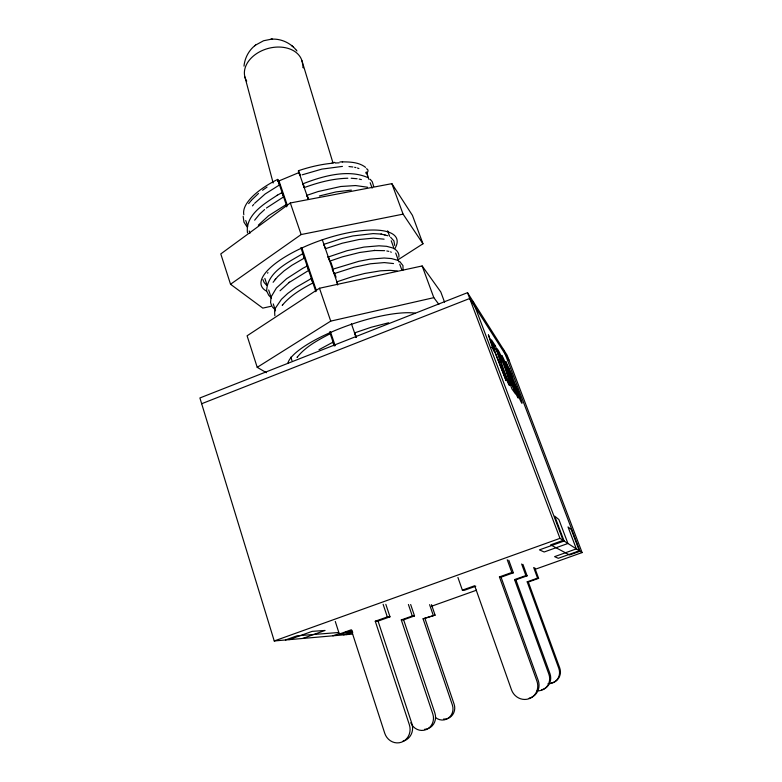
<?xml version="1.0" encoding="UTF-8"?>
<svg xmlns="http://www.w3.org/2000/svg" width="782" height="782" viewBox="0 0 782 782"><rect width="100%" height="100%" fill="white"/><g stroke="black" fill="none" stroke-linecap="round" stroke-linejoin="round"><path stroke-width="1.17" d="M398.888 257.278C399.612 253.3 396.67 249.634 393.121 248.197M329.603 332.741L330.366 333.66L330.063 331.979M393.522 263.563L384.324 262.586L370.551 263.759L354.09 267.229L334.168 273.622L334.022 272.537M519.61 397.207L517.88 392.056M244.004 66.138C244.717 58.23 248.656 50.625 254.864 45.63M514.321 383.815L519.58 397.227M403.062 270.025L402.955 265.587L399.651 261.442M392.359 247.855L386.65 246.32L379.016 245.802L363.953 247.083L346.973 250.719L328.029 257.082L329.799 261.12L342.408 256.838L359.671 252.488L374.813 250.435L374.177 250.475L384.676 250.66M512.269 377.902L508.32 367.784L512.249 377.911M384.109 239.175L373.327 238.168L358.987 239.517L342.262 243.212L325.547 248.647L325.38 247.591M388.634 322.78L371.235 327.247L354.471 332.927L356.181 337.335M397.148 270.953L390.042 270.347L380.57 270.816L364.725 273.456L352.965 276.476L336.788 281.872L337.687 285.01M273.104 282.292L277.6 276.72L284.081 270.885L291.862 265.303L304.569 257.933L302.8 253.632L304.53 257.952M330.385 333.621C318.499 339.808 305.576 346.514 297.062 357.442L297.473 356.797M306.749 195.402L308.558 199.205M397.725 260.308L391.518 258.578L384.177 258.011L370.013 259.165L358.948 261.276L332.379 269.331L334.168 273.622M302.566 183.32L304.315 187.563L304.247 186.615M287.023 206.028L286.046 204.689L286.593 206.839M311.275 278.568L313.054 282.888L311.275 278.568L295.938 287.434L287.747 293.426L281.452 299.281L275.489 308.04L274.609 311.324L274.834 315.703M267.63 273.221L267.923 272.537M307.091 266.075L308.802 270.367L307.091 266.075L302.79 268.324L286.642 278.675L276.417 288.011L271.1 296.935L270.562 302.458L271.452 305.263M387.774 235.734L381 234.062L373.151 233.593L352.858 235.939L341.157 238.735L323.738 244.395L325.488 248.676M266.418 208.032L283.798 196.761L282.019 192.597L277.19 195.314M281.931 192.616L283.7 196.849M275.088 279.555L275.528 278.949M282.673 304.736L282.224 305.361C290.435 295.42 301.823 288.802 313.083 282.849M254.649 220.192L259.575 214.18L264.59 209.576M248.637 203.613L251.296 200.407M252.478 205.881L253.759 204.366M279.663 184.835L277.864 180.603L279.663 184.835L265.147 193.995L254.6 203.34M334.579 345.243L332.956 342.174L334.217 346.045M258.304 225.187L268.627 215.705L286.056 204.669M280.024 290.787L289.418 282.224L288.959 282.595L308.734 270.386M251.736 199.909L258.5 193.457M255.499 45.131L263.612 40.732L271.52 39.159M254.688 45.776L255.626 45.024M398.537 259.448L422.964 243.779L412.446 215.382L391.87 183.653L290.327 202.978L220.788 253.925L230.534 284.257L262.781 308.118L272.234 306.045M262.566 190.251L267.043 187.094M230.534 284.257L301.129 234.551L403.092 214.141L422.964 243.779M277.463 195.148C264.551 203.574 245.206 214.796 247.464 232.792M444.567 302.165L440.794 291.969L422.153 265.958L319.486 288.245L247.092 335.801L257.219 367.325L266.467 372.731M257.219 367.325L330.727 321.119L433.824 297.659L438.829 304.315M318.997 349.71L332.976 342.164M302.751 253.671C288.646 262.244 267.434 271.725 266.652 290.621M243.847 214.727A65.043 24.78 -19.1 0 1 277.63 179.41L278.988 180.906L298.587 172.734M535.044 569.345L582.101 552.581L507.127 355.253L467.519 292.673L199.899 397.96L274.238 640.966L352.614 634.075M201.658 403.727L469.699 298.489L508.916 359.974M493.207 346.7L495.397 345.849L500.363 360.062A61.622 2.923 68.8 0 0 504.84 372.77A62.384 2.952 68.8 0 0 508.153 381.812L509.561 385.575L508.496 384.06M491.155 347.599L492.865 346.944L506.159 380.775L488.379 334.784A16.588 0.85 68.6 0 1 489.943 339.505L490.294 340.717A39.423 2.043 68.5 0 1 490.597 341.92L493.755 351.089A32.912 1.701 68.6 0 0 492.885 346.973M499.59 361.489L501.761 360.649L500.05 355.409L505.514 369.485M274.238 640.966L559.971 538.368L582.101 552.581M285.41 639.979L297.092 635.795L338.489 632.511M288.998 639.666L312.184 631.357L325.058 630.448L302.673 638.464M332.897 635.805L339.759 633.361M335.283 621.465L339.32 634.065L351.265 629.793L384.715 733.203A13.92 13.011 77.8 0 0 401.362 742.245A13.92 13.011 77.8 0 0 409.357 724.767L375.262 621.231L387.315 616.93L389.993 616.822L385.829 604.32M457.92 577.458L462.367 590.136L474.674 585.738L511.467 689.773A14.144 13.431 63.7 0 0 528.945 698.766A14.144 13.431 63.7 0 0 536.902 681.063L499.424 576.901L511.848 572.463L513.354 572.795L508.789 560.225M352.056 630.37L342.448 633.801L339.32 634.065M375.262 621.231L378.058 621.084L389.993 616.822M475.779 586.217L464.342 590.293L462.367 590.136M499.424 576.901L501.047 577.194L513.354 572.795M304.296 187.553C319.017 182.284 332.526 178.638 347.853 178.228M343.63 634.867L352.487 631.7M346.201 634.632L352.799 632.286M431.742 606.167L476.502 590.205M410.736 722.734A12.639 11.867 75.7 0 0 426.063 729.655A12.639 11.867 75.7 0 0 432.798 713.966L401.293 619.911L412.3 615.991L414.519 615.913L410.667 604.515M537.078 690.819A12.835 12.199 61.8 0 0 548.866 674.152L514.546 579.589L525.875 575.562L527.117 575.835L522.923 564.379M401.293 619.911L403.61 619.794L414.519 615.913M514.546 579.589L515.895 579.824L527.117 575.835M435.418 717.465A11.574 10.909 73.7 0 0 448.545 718.023A11.574 10.909 73.7 0 0 452.358 704.953L423.082 618.806L435.085 615.141L431.498 604.672M548.045 683.654A11.74 11.173 60.2 0 0 558.827 668.414L527.185 581.828L537.576 578.142L538.622 578.367L534.751 567.859M423.082 618.806L435.085 615.141M527.185 581.828L528.319 582.033L538.622 578.367M302.165 174.826L321.852 169.117L342.448 166.4M332.399 269.301L333.112 270.249M319.369 195.979L336.045 191.903L351.343 190.104M332.096 162.685L334.764 162.373M345.497 631.954L352.438 631.397M271.892 39.139C281.002 38.65 290.112 42.795 295.958 49.745M270.914 39.188L272.547 39.11M342.311 161.884C350.248 161.845 359.085 162.245 365.585 167.368M339.877 161.972L342.614 161.874M351.167 178.237L357.11 178.736M348.987 166.546L352.868 166.986M381 234.062L381.753 234.209M384.236 234.688L385.018 234.844M386.826 250.983L388.82 251.384M359.163 179.098L361.372 179.586M328.098 256.789L328.831 257.865M354.647 167.299L355.947 167.592M367.54 187.23L355.575 185.549L340.776 186.497L318.088 191.561L306.759 195.383L307.727 196.849M354.51 332.917L355.439 334.432M323.797 244.365L324.364 245.118M336.807 281.872L337.423 282.722M357.491 168.042L358.918 168.55M390.56 251.882L391.323 252.224M368.273 177.797C348.039 168.472 321.275 176.595 303.025 183.78M390.638 237.317L393.923 240.915L394.705 245.431M514.351 383.718L517.576 391.254M291.481 45.444L293.064 46.764M266.818 285.469L264.13 282.488L262.908 279.633M274.785 309.369L272.547 307.16M271.061 297.688L268.803 295.361L266.828 291.383M370.228 179.322L372.232 181.668L373.708 186.458M315.801 291.275L315.537 291.647M247.18 227.063L243.974 222.166L243.163 216.321M296.29 50.146L296.945 50.977M497.01 351.577L494.38 347.609L491.428 339.779L495.397 345.849M501.761 360.649L497.87 351.167A10.371 0.499 68.7 0 1 497.489 349.896A14.897 0.714 68.7 0 1 497.274 348.85L499.346 352.203A12.385 0.596 68.7 0 1 500.343 354.471L501.213 356.543A11.544 0.557 68.7 0 1 502.787 360.443L504.067 363.786M299.125 172.255L298.421 171.307L298.685 172.685M514.273 382.32L511.702 374.901A12.942 0.587 68.7 0 0 511.154 373.454L505.758 361.528L513.403 382.75A13.011 0.596 68.7 0 0 515.348 388.126A16.334 0.743 68.7 0 0 516.071 390.013L517.42 393.454A11.564 0.528 68.7 0 0 518.671 396.542L519.385 398.224A14.027 0.645 68.7 0 0 520.939 401.635L521.633 402.935A21.603 0.987 68.7 0 0 521.887 403.307L522.073 403.062A12.629 0.577 68.7 0 0 521.692 401.606A13.167 0.606 68.7 0 0 521.467 400.883A12.453 0.567 68.7 0 0 520.186 397.168L518.574 392.828A11.554 0.528 68.7 0 0 514.233 382.212M303.602 184.904L303.817 185.422M299.584 173.242L299.907 174.063M505.876 365.253L504.4 361.958L505.387 365.126A15.317 0.714 68.7 0 0 505.778 366.211L515.621 391.479L514.693 388.459M506.101 365.81L506.746 367.442M507.049 368.224L514.497 387.911M503.373 349.339L580.039 551.251L569.579 554.976L550.626 544.859L563.099 540.382L473.061 301.441M467.519 292.673L559.971 538.368M504.703 365.477L508.026 375.194A76.812 3.812 68.6 0 1 508.378 376.357L508.574 376.992M329.427 259.243L329.603 259.761M533.676 567.537L537.576 578.142M391.87 183.653L403.092 214.141M422.153 265.958L433.824 297.659M528.319 582.033L559.716 667.896A11.642 11.085 60 0 1 551.193 682.93M521.643 563.998L525.875 575.562M515.895 579.824L549.932 673.546A12.717 12.092 61.7 0 1 541.731 689.763M507.244 559.765L511.848 572.463M366.259 171.932L368.996 179.469M370.169 182.705L372.134 188.12M387.618 230.798L389.622 236.32M391.235 240.768L393.659 247.435M395.682 253.026L398.937 261.98M399.749 264.228L401.782 269.839M501.047 577.194L538.182 680.32A13.998 13.294 63.5 0 1 529.14 698.189M298.714 172.783L300.171 175.549L300.122 174.757M330.864 262.244L332.868 268.011M334.862 273.778L336.065 277.229M308.352 199.508L298.382 170.75A65.043 24.78 -19.1 0 1 331.9 163.282M322.301 239.751L337.443 283.455M351.392 323.709L356.172 337.511M308.274 198.198L308.489 198.921M429.601 604.662L433.208 615.209M290.327 202.978L301.129 234.551M319.486 288.245L330.727 321.119M278.988 180.906L287.248 205.109M301.793 247.757L316.329 290.396M330.483 331.891L335.195 345.722M277.63 179.41L286.701 206.008M300.884 247.64L315.86 291.578M329.652 332.057L333.992 344.774M425.037 618.709L454.107 704.152A11.476 10.821 73.6 0 1 443.511 719.088M408.419 604.496L412.3 615.991M403.61 619.794L434.88 713.008A12.522 11.769 75.5 0 1 424.47 729.332M383.121 604.3L387.315 616.93M378.058 621.084L411.87 723.604A13.783 12.893 77.6 0 1 402.828 741.238M245.753 220.524L247.669 226.311M249.194 230.944L249.957 233.261M264.854 278.421L267.141 285.371M268.676 289.995L271.344 298.108M273.26 303.895L275.547 310.845M290.826 357.159L291.969 360.639M355.986 335.869L356.201 336.651M505.758 370.267L508.857 380.248A20.625 0.997 68.7 0 0 509.16 381.147A21.749 1.046 68.7 0 0 511.927 388.908L515.485 393.923L512.611 386.337L510.548 383.385A15.366 0.733 68.7 0 1 509.952 381.557M301.92 60.654L333.103 163.37M508.671 377.335L509.61 380.453A42.423 2.004 68.8 0 0 509.776 381L509.825 381.157A13.675 0.655 68.7 0 0 509.942 381.557M244.893 76.929L273.162 183.017M303.103 66.353L303.191 67.35M303.162 66.851L303.23 67.897M266.545 291.119A71.631 23.431 -19.1 0 1 324.071 239.214A71.631 23.431 -19.1 0 1 394.871 248.529M287.884 363.19A72.99 19.208 -19.1 0 1 339.975 328.508A72.99 19.208 -19.1 0 1 415.115 313.132M246.701 81.133A29.657 21.358 -15.8 0 1 267.61 48.592A29.657 21.358 -15.8 0 1 302.624 65.18M366.934 172.851A65.043 24.78 -19.1 0 1 367.589 176.722M335.077 163.027A65.043 24.78 -19.1 0 1 339.134 162.851M366.377 168.785A2.19 2.043 -39.3 0 1 367.97 171.111A2.19 2.043 -39.3 0 1 365.575 172.959M508.476 384.04A58.308 2.786 68.8 0 1 502.024 366.328A64.818 3.089 68.8 0 1 496.99 351.529M501.712 355.409L501.721 355.624A11.525 0.538 68.7 0 0 502.015 356.807L502.122 357.159A12.883 0.606 68.7 0 0 502.562 358.527L507.694 372.603A71.201 3.196 68.7 0 0 509.336 376.953L516.306 394.411A12.502 0.587 68.7 0 0 517.264 396.494L517.928 397.735A17.673 0.831 68.7 0 0 518.183 398.058L518.271 397.725A11.574 0.547 68.7 0 0 517.938 396.445L517.821 396.073A12.932 0.606 68.7 0 0 517.361 394.656L505.514 363.327A13.724 0.645 68.7 0 0 504.634 361.186L504.155 360.082A11.632 0.547 68.7 0 0 502.973 357.442L501.712 355.409M564.105 541.027L539.424 549.873L544.164 551.994L567.928 543.48L558.886 519.541L554.731 516.169L564.105 541.027M576.344 548.876L554.585 556.647L558.28 558.299L579.325 550.792L571.271 529.58L568.035 526.96L576.344 548.876"/></g></svg>
